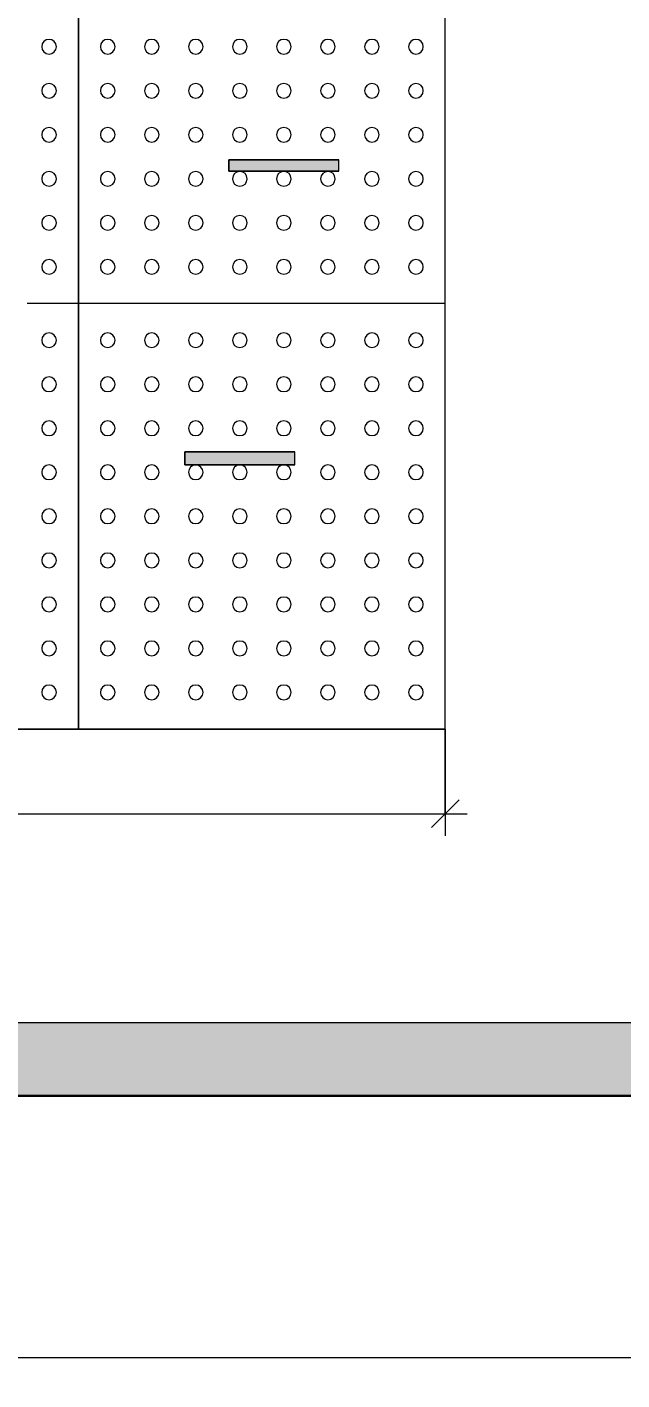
# Model space of a CAD drawing. Header units: millimetres. Extents: x 855 to 103073, y -1987 to 27400.
# Drawn here: x 73934 to 74745, y -387 to 1457 of the extents above; entities that cross this region are included whole.
import ezdxf

# ---------------------------------------------------------------- set-up
doc = ezdxf.new("R2010")
doc.units = ezdxf.units.MM
for name, color, linetype, lineweight in [('A-ANNO-DIMS', 7, 'Continuous', 9), ('A-ANNO-DIMS-25', 7, 'Continuous', 9), ('A-FLOR', 7, 'Continuous', 9), ('A-GENM', 7, 'Continuous', 9)]:
    doc.layers.add(name, color=color, linetype=linetype, lineweight=lineweight)
for name, color, linetype, lineweight, true_color in [('A-FLOR-FNSH-2', 7, 'Continuous', 30, 0x3c3c3c), ('I-FURN-3', 7, 'Continuous', 9, 0xacacac), ('I-FURN-7', 7, 'Continuous', 9, 0x9e9e9e), ('I-FURN-9', 7, 'Continuous', 9, 0xc0c0c0)]:
    doc.layers.add(name, color=color, linetype=linetype, lineweight=lineweight, true_color=true_color)
doc.layers.add('I-FURN-4', color=7, linetype='Continuous', lineweight=9, true_color=0x7f7f7f, transparency=0.7)
doc.styles.add('ISOCPEUR_1', font='isocpeur.ttf', dxfattribs={"width": 0.9, "height": 62.5})
doc.styles.add('ISOCPEUR_2', font='isocpeur.ttf', dxfattribs={"width": 0.9, "height": 50})
doc.dimstyles.new('ISO-2_0_0_9К_Средний_округл2', dxfattribs={"dimscale": 304.8, "dimtxt": 49.799059, "dimasz": 0.123031, "dimexe": 0.098425, "dimexo": 0, "dimgap": 0, "dimtad": 1, "dimdec": 0, "dimrnd": 10, "dimzin": 0, "dimdsep": 46, "dimtxsty": 'ISOCPEUR_2', "dimblk1": 'OBLIQUE', "dimblk2": 'OBLIQUE', "dimsah": 1, "dimcen": 0.09, "dimdle": 0.098425, "dimazin": 0, "dimtfac": 1, "dimtdec": 4, "dimtix": 1, "dimtmove": 0, "dimatfit": 3, "dimfxl": 1, "dimtvp": 1, "dimtolj": 1, "dimtzin": 0, "dimarcsym": 2})
doc.dimstyles.new('ISO-2_5_0_9К_БОЛЬШОЙ', dxfattribs={"dimscale": 304.8, "dimtxt": 62.248823, "dimasz": 0.123031, "dimexe": 0.098425, "dimexo": 0.246063, "dimgap": 0, "dimtad": 1, "dimdec": 0, "dimrnd": 10, "dimzin": 0, "dimdsep": 46, "dimtxsty": 'ISOCPEUR_1', "dimblk1": 'OBLIQUE', "dimblk2": 'OBLIQUE', "dimsah": 1, "dimcen": 0.09, "dimdle": 0.098425, "dimazin": 0, "dimtfac": 1, "dimtdec": 4, "dimtix": 1, "dimtmove": 0, "dimatfit": 3, "dimfxl": 1, "dimtvp": 1, "dimtolj": 1, "dimtzin": 0, "dimarcsym": 2})

# ---------------------------------------------------------------- blocks, each defined once
blk = doc.blocks.new('Плинтус - Плинтус керамогранит бежевый-32865246-Развертка 1_02-5')
at = {"layer": 'A-GENM'}
blk.add_hatch(color=256, dxfattribs=at).paths.add_polyline_path([(-12825, 0), (-7660, 0), (-7660, 100), (-12825, 100)])
blk.add_line((-12825, 100), (-7660, 100), dxfattribs=at)
blk = doc.blocks.new('Бизиборд лего - бизиборд 1_21б-32328682-Развертка 1_02-5')
at = {"layer": 'I-FURN-4'}
h = blk.add_hatch(color=256, dxfattribs=at)
h.paths.add_polyline_path([(-9087.6, 860.2), (-8947.5, 860.2), (-8947.5, 877.8), (-9097.5, 877.8), (-9097.5, 860.2), (-9089.6, 860.2)])
h.paths.add_polyline_path([(-8969.6, 1260.4), (-8887.5, 1260.4), (-8887.5, 1275.9), (-9037.5, 1275.9), (-9037.5, 1260.4), (-9001.9, 1260.4)])
at = {"layer": 'I-FURN-3'}
for p, q in [((-8742.5, 500), (-8742.5, 2240)), ((-8887.5, 1275.9), (-9037.5, 1275.9)), ((-9037.5, 1275.9), (-9037.5, 1260.4)), ((-8887.5, 1260.4), (-8887.5, 1275.9)), ((-9037.5, 1260.4), (-8887.5, 1260.4)), ((-9273.8, 1080), (-9312.5, 1080)), ((-9272.8, 1080), (-9273.7, 1080)), ((-9212.5, 1080), (-9272.5, 1080)), ((-8772.8, 1080), (-9212.2, 1080)), ((-8742.5, 1080), (-8772.5, 1080)), ((-8947.5, 877.8), (-9097.5, 877.8)), ((-9097.5, 877.8), (-9097.5, 860.2)), ((-8947.5, 860.2), (-8947.5, 877.8)), ((-9097.5, 860.2), (-8947.5, 860.2)), ((-9742.5, 500), (-9242.5, 500)), ((-9242.5, 500), (-8742.5, 500))]:
    blk.add_line(p, q, dxfattribs=at)
for centre, start, end in [((-9282.5, 1430), 0, 180), ((-9202.5, 1430), 0, 180), ((-9142.5, 1430), 360, 180), ((-9082.5, 1430), 0, 180), ((-9022.5, 1430), 0, 180), ((-8962.5, 1430), 0, 180), ((-8902.5, 1430), 0, 180), ((-8842.5, 1430), 0, 180), ((-8782.5, 1430), 0, 180), ((-9282.5, 1430), 180, 0), ((-9202.5, 1430), 180, 0), ((-9142.5, 1430), 180, 0), ((-9082.5, 1430), 180, 0), ((-9022.5, 1430), 180, 0), ((-8962.5, 1430), 180, 0), ((-8902.5, 1430), 180, 0), ((-8842.5, 1430), 180, 0), ((-8782.5, 1430), 180, 359.8565), ((-9282.5, 1370), 0, 180), ((-9282.5, 1370), 180, 0), ((-9202.5, 1370), 0, 180), ((-9202.5, 1370), 180, 0), ((-9142.5, 1370), 360, 180), ((-9142.5, 1370), 180, 0), ((-9082.5, 1370), 0, 180), ((-9082.5, 1370), 180, 0), ((-9022.5, 1370), 0, 180), ((-9022.5, 1370), 180, 0), ((-8962.5, 1370), 0, 180), ((-8962.5, 1370), 180, 0), ((-8902.5, 1370), 0, 180), ((-8902.5, 1370), 180, 0), ((-8842.5, 1370), 0, 180), ((-8842.5, 1370), 180, 0), ((-8782.5, 1370), 0, 180), ((-8782.5, 1370), 180, 0), ((-9282.5, 1310), 0, 180), ((-9282.5, 1310), 180, 0), ((-9202.5, 1310), 0, 180), ((-9202.5, 1310), 180, 0), ((-9142.5, 1310), 360, 180), ((-9142.5, 1310), 180, 0), ((-9082.5, 1310), 0, 180), ((-9082.5, 1310), 180, 0), ((-9022.5, 1310), 0, 180), ((-9022.5, 1310), 180, 0), ((-8962.5, 1310), 0, 180), ((-8962.5, 1310), 180, 0), ((-8902.5, 1310), 0, 180), ((-8902.5, 1310), 180, 0), ((-8842.5, 1310), 0, 180), ((-8842.5, 1310), 180, 0), ((-8782.5, 1310), 0, 180), ((-8782.5, 1310), 180, 0), ((-9282.5, 1250), 0, 180), ((-9202.5, 1250), 0, 180), ((-9142.5, 1250), 360, 180), ((-9082.5, 1250), 0, 180), ((-9022.5, 1250), 0, 180), ((-8962.5, 1250), 0, 180), ((-8902.5, 1250), 0, 180), ((-8842.5, 1250), 0, 180), ((-8782.5, 1250), 0, 180), ((-9282.5, 1250), 180, 0), ((-9202.5, 1250), 180, 0), ((-9142.5, 1250), 180, 0), ((-9082.5, 1250), 180, 0), ((-9022.5, 1250), 180, 0), ((-8962.5, 1250), 180, 0), ((-8902.5, 1250), 180, 0), ((-8842.5, 1250), 180, 0), ((-8782.5, 1250), 180, 0), ((-9282.5, 1190), 0, 180), ((-9202.5, 1190), 0, 180), ((-9142.5, 1190), 0, 180), ((-9082.5, 1190), 0, 180), ((-9022.5, 1190), 0, 180), ((-8962.5, 1190), 0, 180), ((-8902.5, 1190), 0, 180), ((-8842.5, 1190), 0, 180), ((-8782.5, 1190), 0, 180), ((-9282.5, 1190), 180, 0), ((-9202.5, 1190), 180, 0), ((-9142.5, 1190), 180, 0), ((-9082.5, 1190), 180, 0), ((-9022.5, 1190), 180, 0), ((-8962.5, 1190), 180, 0), ((-8902.5, 1190), 180, 0), ((-8842.5, 1190), 180, 0), ((-8782.5, 1190), 180, 0), ((-9282.5, 1130), 0, 180), ((-9282.5, 1130), 180, 0), ((-9202.5, 1130), 0, 180), ((-9202.5, 1130), 180, 0), ((-9142.5, 1130), 0, 180), ((-9142.5, 1130), 180, 0), ((-9082.5, 1130), 0, 180), ((-9082.5, 1130), 180, 0), ((-9022.5, 1130), 0, 180), ((-9022.5, 1130), 180, 0), ((-8962.5, 1130), 0, 180), ((-8962.5, 1130), 180, 0), ((-8902.5, 1130), 0, 180), ((-8902.5, 1130), 180, 0), ((-8842.5, 1130), 0, 180), ((-8842.5, 1130), 180, 0), ((-8782.5, 1130), 0, 180), ((-8782.5, 1130), 180, 0), ((-9282.5, 1030), 0, 180), ((-9202.5, 1030), 0, 180), ((-9142.5, 1030), 0, 180), ((-9082.5, 1030), 0, 180), ((-9022.5, 1030), 0, 180), ((-8962.5, 1030), 0, 180), ((-8902.5, 1030), 0, 180), ((-8842.5, 1030), 0, 180), ((-8782.5, 1030), 0, 180), ((-9282.5, 1030), 180, 0), ((-9202.5, 1030), 180, 0), ((-9142.5, 1030), 180, 0), ((-9082.5, 1030), 180, 0), ((-9022.5, 1030), 180, 0), ((-8962.5, 1030), 180, 0), ((-8902.5, 1030), 180, 0), ((-8842.5, 1030), 180, 0), ((-8782.5, 1030), 180, 0), ((-9282.5, 970), 0, 180), ((-9202.5, 970), 0, 180), ((-9142.5, 970), 0, 180), ((-9082.5, 970), 0, 180), ((-9022.5, 970), 0, 180), ((-8962.5, 970), 0, 180), ((-8902.5, 970), 0, 180), ((-8842.5, 970), 0, 180), ((-8782.5, 970), 0, 180), ((-9282.5, 970), 180, 0), ((-9202.5, 970), 180, 0), ((-9142.5, 970), 180, 0), ((-9082.5, 970), 180, 0), ((-9022.5, 970), 180, 0), ((-8962.5, 970), 180, 0), ((-8902.5, 970), 180, 0), ((-8842.5, 970), 180, 0), ((-8782.5, 970), 180, 0), ((-9282.5, 910), 0, 180), ((-9282.5, 910), 180, 0), ((-9202.5, 910), 0, 180), ((-9202.5, 910), 180, 0), ((-9142.5, 910), 0, 180), ((-9142.5, 910), 180, 0), ((-9082.5, 910), 0, 180), ((-9082.5, 910), 180, 0), ((-9022.5, 910), 0, 180), ((-9022.5, 910), 180, 0), ((-8962.5, 910), 0, 180), ((-8962.5, 910), 180, 0), ((-8902.5, 910), 0, 180), ((-8902.5, 910), 180, 0), ((-8842.5, 910), 0, 180), ((-8842.5, 910), 180, 0), ((-8782.5, 910), 0, 180), ((-8782.5, 910), 180, 0), ((-9282.5, 850), 0, 180), ((-9282.5, 850), 180, 0), ((-9202.5, 850), 0, 180), ((-9202.5, 850), 180, 0), ((-9142.5, 850), 0, 180), ((-9142.5, 850), 180, 0), ((-9082.5, 850), 0, 180), ((-9082.5, 850), 180, 0), ((-9022.5, 850), 0, 180), ((-9022.5, 850), 180, 0), ((-8962.5, 850), 0, 180), ((-8962.5, 850), 180, 0), ((-8902.5, 850), 0, 180), ((-8902.5, 850), 180, 0), ((-8842.5, 850), 0, 180), ((-8842.5, 850), 180, 0), ((-8782.5, 850), 0, 180), ((-8782.5, 850), 180, 0), ((-9282.5, 790), 0, 180), ((-9202.5, 790), 0, 180), ((-9142.5, 790), 0, 180), ((-9082.5, 790), 0, 180), ((-9022.5, 790), 0, 180), ((-8962.5, 790), 0, 180), ((-8902.5, 790), 0, 180), ((-8842.5, 790), 0, 180), ((-8782.5, 790), 0, 180), ((-9282.5, 790), 180, 0), ((-9202.5, 790), 180, 0), ((-9142.5, 790), 180, 0), ((-9082.5, 790), 180, 0), ((-9022.5, 790), 180, 0), ((-8962.5, 790), 180, 0), ((-8902.5, 790), 180, 0), ((-8842.5, 790), 180, 0), ((-8782.5, 790), 180, 0), ((-9282.5, 730), 0, 180), ((-9202.5, 730), 0, 180), ((-9142.5, 730), 0, 180), ((-9082.5, 730), 0, 180), ((-9022.5, 730), 0, 180), ((-8962.5, 730), 0, 180), ((-8902.5, 730), 0, 180), ((-8842.5, 730), 0, 180), ((-8782.5, 730), 0, 180), ((-9282.5, 730), 180, 0), ((-9202.5, 730), 180, 0), ((-9142.5, 730), 180, 0), ((-9082.5, 730), 180, 0), ((-9022.5, 730), 180, 0), ((-8962.5, 730), 180, 0), ((-8902.5, 730), 180, 0), ((-8842.5, 730), 180, 0), ((-8782.5, 730), 180, 0), ((-9282.5, 670), 0, 180), ((-9282.5, 670), 180, 0), ((-9202.5, 670), 360, 180), ((-9202.5, 670), 180, 0), ((-9142.5, 670), 0, 180), ((-9142.5, 670), 180, 0), ((-9082.5, 670), 0, 180), ((-9082.5, 670), 180, 0), ((-9022.5, 670), 0, 180), ((-9022.5, 670), 180, 0), ((-8962.5, 670), 0, 180), ((-8962.5, 670), 180, 0), ((-8902.5, 670), 0, 180), ((-8902.5, 670), 180, 0), ((-8842.5, 670), 0, 180), ((-8842.5, 670), 180, 0), ((-8782.5, 670), 0, 180), ((-8782.5, 670), 180, 0), ((-9282.5, 610), 0, 180), ((-9282.5, 610), 180, 0), ((-9202.5, 610), 360, 180), ((-9202.5, 610), 180, 0), ((-9142.5, 610), 0, 180), ((-9142.5, 610), 180, 0), ((-9082.5, 610), 0, 180), ((-9082.5, 610), 180, 0), ((-9022.5, 610), 0, 180), ((-9022.5, 610), 180, 0), ((-8962.5, 610), 0, 180), ((-8962.5, 610), 180, 0), ((-8902.5, 610), 0, 180), ((-8902.5, 610), 180, 0), ((-8842.5, 610), 0, 180), ((-8842.5, 610), 180, 0), ((-8782.5, 610), 0, 180), ((-8782.5, 610), 180, 0), ((-9282.5, 550), 0, 180), ((-9202.5, 550), 0, 180), ((-9142.5, 550), 360, 180), ((-9082.5, 550), 360, 180), ((-9022.5, 550), 360, 180), ((-8962.5, 550), 0, 180), ((-8902.5, 550), 0, 180), ((-8842.5, 550), 0, 180), ((-8782.5, 550), 360, 180), ((-9282.5, 550), 180, 0), ((-9202.5, 550), 180, 0), ((-9142.5, 550), 180, 360), ((-9082.5, 550), 180, 360), ((-9022.5, 550), 180, 360), ((-8962.5, 550), 180, 0), ((-8902.5, 550), 180, 0), ((-8842.5, 550), 180, 0), ((-8782.5, 550), 180, 360)]:
    blk.add_arc(centre, 10, start, end, dxfattribs=at)
at = {"layer": 'I-FURN-7'}
for p, q in [((-9242.5, 2240), (-9242.5, 500)), ((-9242.5, 500), (-9242.5, 2240))]:
    blk.add_line(p, q, dxfattribs=at)
blk.add_arc((-8782.5, 1430), 10, 359.8565, 0, dxfattribs=at)
at = {"layer": 'I-FURN-9'}
for p, q in [((-9242.5, 500), (-9242.5, 2240)), ((-9242.5, 500), (-9242.5, 2240)), ((-8742.5, 500), (-8742.5, 2240)), ((-9037.5, 1275.9), (-8887.5, 1275.9)), ((-9037.5, 1260.4), (-9037.5, 1275.9)), ((-8887.5, 1260.4), (-8887.5, 1275.9)), ((-8887.5, 1260.4), (-9037.5, 1260.4)), ((-9097.5, 877.8), (-8947.5, 877.8)), ((-9097.5, 860.2), (-9097.5, 877.8)), ((-8947.5, 860.2), (-8947.5, 877.8)), ((-8947.5, 860.2), (-9097.5, 860.2)), ((-9242.5, 500), (-9742.5, 500)), ((-8742.5, 500), (-9242.5, 500))]:
    blk.add_line(p, q, dxfattribs=at)
for centre, start, end in [((-9282.5, 1430), 0, 180), ((-9202.5, 1430), 0, 180), ((-9142.5, 1430), 0, 180), ((-9082.5, 1430), 0, 180), ((-9022.5, 1430), 0, 180), ((-8962.5, 1430), 0, 180), ((-8902.5, 1430), 0, 180), ((-8842.5, 1430), 0, 180), ((-8782.5, 1430), 0, 180), ((-9282.5, 1430), 180, 0), ((-9202.5, 1430), 180, 0), ((-9142.5, 1430), 180, 0), ((-9082.5, 1430), 180, 0), ((-9022.5, 1430), 180, 0), ((-8962.5, 1430), 180, 0), ((-8902.5, 1430), 180, 0), ((-8842.5, 1430), 180, 0), ((-8782.5, 1430), 180, 0), ((-9282.5, 1370), 0, 180), ((-9282.5, 1370), 180, 0), ((-9202.5, 1370), 0, 180), ((-9202.5, 1370), 180, 0), ((-9142.5, 1370), 0, 180), ((-9142.5, 1370), 180, 0), ((-9082.5, 1370), 0, 180), ((-9082.5, 1370), 180, 0), ((-9022.5, 1370), 0, 180), ((-9022.5, 1370), 180, 0), ((-8962.5, 1370), 0, 180), ((-8962.5, 1370), 180, 0), ((-8902.5, 1370), 0, 180), ((-8902.5, 1370), 180, 0), ((-8842.5, 1370), 0, 180), ((-8842.5, 1370), 180, 0), ((-8782.5, 1370), 0, 180), ((-8782.5, 1370), 180, 0), ((-9282.5, 1310), 0, 180), ((-9282.5, 1310), 180, 0), ((-9202.5, 1310), 0, 180), ((-9202.5, 1310), 180, 0), ((-9142.5, 1310), 0, 180), ((-9142.5, 1310), 180, 0), ((-9082.5, 1310), 0, 180), ((-9082.5, 1310), 180, 0), ((-9022.5, 1310), 0, 180), ((-9022.5, 1310), 180, 0), ((-8962.5, 1310), 0, 180), ((-8962.5, 1310), 180, 0), ((-8902.5, 1310), 0, 180), ((-8902.5, 1310), 180, 0), ((-8842.5, 1310), 0, 180), ((-8842.5, 1310), 180, 0), ((-8782.5, 1310), 0, 180), ((-8782.5, 1310), 180, 0), ((-9282.5, 1250), 0, 180), ((-9202.5, 1250), 0, 180), ((-9142.5, 1250), 0, 180), ((-9082.5, 1250), 0, 180), ((-9022.5, 1250), 0, 180), ((-8962.5, 1250), 0, 180), ((-8902.5, 1250), 0, 180), ((-8842.5, 1250), 0, 180), ((-8782.5, 1250), 0, 180), ((-9282.5, 1250), 180, 0), ((-9202.5, 1250), 180, 0), ((-9142.5, 1250), 180, 0), ((-9082.5, 1250), 180, 0), ((-9022.5, 1250), 180, 0), ((-8962.5, 1250), 180, 0), ((-8902.5, 1250), 180, 0), ((-8842.5, 1250), 180, 0), ((-8782.5, 1250), 180, 0), ((-9282.5, 1190), 0, 180), ((-9202.5, 1190), 0, 180), ((-9142.5, 1190), 0, 180), ((-9082.5, 1190), 0, 180), ((-9022.5, 1190), 0, 180), ((-8962.5, 1190), 0, 180), ((-8902.5, 1190), 0, 180), ((-8842.5, 1190), 0, 180), ((-8782.5, 1190), 0, 180), ((-9282.5, 1190), 180, 0), ((-9202.5, 1190), 180, 0), ((-9142.5, 1190), 180, 0), ((-9082.5, 1190), 180, 0), ((-9022.5, 1190), 180, 0), ((-8962.5, 1190), 180, 0), ((-8902.5, 1190), 180, 0), ((-8842.5, 1190), 180, 0), ((-8782.5, 1190), 180, 0), ((-9282.5, 1130), 0, 180), ((-9282.5, 1130), 180, 0), ((-9202.5, 1130), 0, 180), ((-9202.5, 1130), 180, 0), ((-9142.5, 1130), 0, 180), ((-9142.5, 1130), 180, 0), ((-9082.5, 1130), 0, 180), ((-9082.5, 1130), 180, 0), ((-9022.5, 1130), 0, 180), ((-9022.5, 1130), 180, 0), ((-8962.5, 1130), 0, 180), ((-8962.5, 1130), 180, 0), ((-8902.5, 1130), 0, 180), ((-8902.5, 1130), 180, 0), ((-8842.5, 1130), 0, 180), ((-8842.5, 1130), 180, 0), ((-8782.5, 1130), 0, 180), ((-8782.5, 1130), 180, 0), ((-9282.5, 1030), 0, 180), ((-9202.5, 1030), 0, 180), ((-9142.5, 1030), 0, 180), ((-9082.5, 1030), 0, 180), ((-9022.5, 1030), 0, 180), ((-8962.5, 1030), 0, 180), ((-8902.5, 1030), 0, 180), ((-8842.5, 1030), 0, 180), ((-8782.5, 1030), 0, 180), ((-9282.5, 1030), 180, 0), ((-9202.5, 1030), 180, 0), ((-9142.5, 1030), 180, 0), ((-9082.5, 1030), 180, 0), ((-9022.5, 1030), 180, 0), ((-8962.5, 1030), 180, 0), ((-8902.5, 1030), 180, 0), ((-8842.5, 1030), 180, 0), ((-8782.5, 1030), 180, 0), ((-9282.5, 970), 0, 180), ((-9202.5, 970), 0, 180), ((-9142.5, 970), 0, 180), ((-9082.5, 970), 0, 180), ((-9022.5, 970), 0, 180), ((-8962.5, 970), 0, 180), ((-8902.5, 970), 0, 180), ((-8842.5, 970), 0, 180), ((-8782.5, 970), 0, 180), ((-9282.5, 970), 180, 0), ((-9202.5, 970), 180, 0), ((-9142.5, 970), 180, 0), ((-9082.5, 970), 180, 0), ((-9022.5, 970), 180, 0), ((-8962.5, 970), 180, 0), ((-8902.5, 970), 180, 0), ((-8842.5, 970), 180, 0), ((-8782.5, 970), 180, 0), ((-9282.5, 910), 0, 180), ((-9282.5, 910), 180, 0), ((-9202.5, 910), 0, 180), ((-9202.5, 910), 180, 0), ((-9142.5, 910), 0, 180), ((-9142.5, 910), 180, 0), ((-9082.5, 910), 0, 180), ((-9082.5, 910), 180, 0), ((-9022.5, 910), 0, 180), ((-9022.5, 910), 180, 0), ((-8962.5, 910), 0, 180), ((-8962.5, 910), 180, 0), ((-8902.5, 910), 0, 180), ((-8902.5, 910), 180, 0), ((-8842.5, 910), 0, 180), ((-8842.5, 910), 180, 0), ((-8782.5, 910), 0, 180), ((-8782.5, 910), 180, 0), ((-9282.5, 850), 0, 180), ((-9282.5, 850), 180, 0), ((-9202.5, 850), 0, 180), ((-9202.5, 850), 180, 0), ((-9142.5, 850), 0, 180), ((-9142.5, 850), 180, 0), ((-9082.5, 850), 0, 180), ((-9082.5, 850), 180, 0), ((-9022.5, 850), 0, 180), ((-9022.5, 850), 180, 0), ((-8962.5, 850), 0, 180), ((-8962.5, 850), 180, 0), ((-8902.5, 850), 0, 180), ((-8902.5, 850), 180, 0), ((-8842.5, 850), 0, 180), ((-8842.5, 850), 180, 0), ((-8782.5, 850), 0, 180), ((-8782.5, 850), 180, 0), ((-9282.5, 790), 0, 180), ((-9202.5, 790), 0, 180), ((-9142.5, 790), 0, 180), ((-9082.5, 790), 0, 180), ((-9022.5, 790), 0, 180), ((-8962.5, 790), 0, 180), ((-8902.5, 790), 0, 180), ((-8842.5, 790), 0, 180), ((-8782.5, 790), 0, 180), ((-9282.5, 790), 180, 0), ((-9202.5, 790), 180, 0), ((-9142.5, 790), 180, 0), ((-9082.5, 790), 180, 0), ((-9022.5, 790), 180, 0), ((-8962.5, 790), 180, 0), ((-8902.5, 790), 180, 0), ((-8842.5, 790), 180, 0), ((-8782.5, 790), 180, 0), ((-9282.5, 730), 0, 180), ((-9202.5, 730), 0, 180), ((-9142.5, 730), 0, 180), ((-9082.5, 730), 0, 180), ((-9022.5, 730), 0, 180), ((-8962.5, 730), 0, 180), ((-8902.5, 730), 0, 180), ((-8842.5, 730), 0, 180), ((-8782.5, 730), 0, 180), ((-9282.5, 730), 180, 0), ((-9202.5, 730), 180, 0), ((-9142.5, 730), 180, 0), ((-9082.5, 730), 180, 0), ((-9022.5, 730), 180, 0), ((-8962.5, 730), 180, 0), ((-8902.5, 730), 180, 0), ((-8842.5, 730), 180, 0), ((-8782.5, 730), 180, 0), ((-9282.5, 670), 0, 180), ((-9282.5, 670), 180, 0), ((-9202.5, 670), 0, 180), ((-9202.5, 670), 180, 0), ((-9142.5, 670), 0, 180), ((-9142.5, 670), 180, 0), ((-9082.5, 670), 0, 180), ((-9082.5, 670), 180, 0), ((-9022.5, 670), 0, 180), ((-9022.5, 670), 180, 0), ((-8962.5, 670), 0, 180), ((-8962.5, 670), 180, 0), ((-8902.5, 670), 0, 180), ((-8902.5, 670), 180, 0), ((-8842.5, 670), 0, 180), ((-8842.5, 670), 180, 0), ((-8782.5, 670), 0, 180), ((-8782.5, 670), 180, 0), ((-9282.5, 610), 0, 180), ((-9282.5, 610), 180, 0), ((-9202.5, 610), 0, 180), ((-9202.5, 610), 180, 0), ((-9142.5, 610), 0, 180), ((-9142.5, 610), 180, 0), ((-9082.5, 610), 0, 180), ((-9082.5, 610), 180, 0), ((-9022.5, 610), 0, 180), ((-9022.5, 610), 180, 0), ((-8962.5, 610), 0, 180), ((-8962.5, 610), 180, 0), ((-8902.5, 610), 0, 180), ((-8902.5, 610), 180, 0), ((-8842.5, 610), 0, 180), ((-8842.5, 610), 180, 0), ((-8782.5, 610), 0, 180), ((-8782.5, 610), 180, 0), ((-9282.5, 550), 0, 180), ((-9202.5, 550), 0, 180), ((-9142.5, 550), 360, 180), ((-9082.5, 550), 0, 180), ((-9022.5, 550), 0, 180), ((-8962.5, 550), 0, 180), ((-8902.5, 550), 0, 180), ((-8842.5, 550), 0, 180), ((-8782.5, 550), 0, 180), ((-9282.5, 550), 180, 0), ((-9202.5, 550), 180, 0), ((-9142.5, 550), 180, 0), ((-9082.5, 550), 180, 0), ((-9022.5, 550), 180, 0), ((-8962.5, 550), 180, 0), ((-8902.5, 550), 180, 0), ((-8842.5, 550), 180, 0), ((-8782.5, 550), 180, 0)]:
    blk.add_arc(centre, 10, start, end, dxfattribs=at)
blk = doc.blocks.new('DIMBLOCK75-Развертка 1_02-5')
at = {"layer": 'A-ANNO-DIMS-25'}
for p, q in [((70421.4, -75), (70421.4, -387.1)), ((70421.4, -357.1), (70421.4, -75.1)), ((75586.4, -75), (75586.4, -387.1)), ((75586.4, -357.1), (75586.4, -75.1)), ((75586.4, -357.1), (70421.4, -357.1))]:
    blk.add_line(p, q, dxfattribs=at)
at = {"layer": 'A-ANNO-DIMS-25', "lineweight": 20}
for p, q in [((70421.4, -357.1), (70440.2, -338.3)), ((75586.4, -357.1), (75605.2, -338.3)), ((70421.4, -357.1), (70402.7, -375.8)), ((75586.4, -357.1), (75567.7, -375.8))]:
    blk.add_line(p, q, dxfattribs=at)
at = {"layer": 'A-ANNO-DIMS-25', "color": 0, "insert": (72930.3, -275.4), "char_height": 62.5, "width": 176.691, "attachment_point": 1, "line_spacing_factor": 1.149209, "style": 'ISOCPEUR_1'}
blk.add_mtext('5170', dxfattribs=at)
blk = doc.blocks.new('_Oblique')
at = {"color": 0, "linetype": 'ByBlock', "lineweight": -2}
blk.add_line((-0.5, -0.5), (0.5, 0.5), dxfattribs=at)
blk = doc.blocks.new('DIMBLOCK102-Развертка 1_02-5')
at = {"layer": 'A-ANNO-DIMS-25'}
for p, q in [((71503.9, 500), (71503.9, 354.6)), ((71503.9, 384.6), (71503.9, 500)), ((74503.9, 500), (74503.9, 354.6)), ((74503.9, 384.6), (74503.9, 500)), ((71473.9, 384.6), (74533.9, 384.6))]:
    blk.add_line(p, q, dxfattribs=at)
at = {"layer": 'A-ANNO-DIMS-25', "lineweight": 20}
for p, q in [((71503.9, 384.6), (71522.7, 403.4)), ((74503.9, 384.6), (74522.7, 403.4)), ((71503.9, 384.6), (71485.2, 365.9)), ((74503.9, 384.6), (74485.2, 365.9))]:
    blk.add_line(p, q, dxfattribs=at)
at = {"layer": 'A-ANNO-DIMS-25', "color": 0, "insert": (72940.7, 449.9), "char_height": 50, "width": 151.696, "attachment_point": 1, "line_spacing_factor": 1.149209, "style": 'ISOCPEUR_2'}
blk.add_mtext('3000', dxfattribs=at)

msp = doc.modelspace()

# ---------------------------------------------------------------- linework, layer by layer
at = {"layer": 'A-FLOR'}
msp.add_line((83136.4, -0.1), (63255.9, -0.1), dxfattribs=at)
at = {"layer": 'A-FLOR-FNSH-2'}
msp.add_line((82701.4, 0), (63255.9, 0), dxfattribs=at)

# ---------------------------------------------------------------- block references
at = {"layer": 'A-GENM'}
msp.add_blockref('Плинтус - Плинтус керамогранит бежевый-32865246-Развертка 1_02-5', (83246.4, 0), dxfattribs=at)
at = {"layer": 'I-FURN-3'}
msp.add_blockref('Бизиборд лего - бизиборд 1_21б-32328682-Развертка 1_02-5', (83246.4, 0), dxfattribs=at)

# ---------------------------------------------------------------- dimensions: what is measured, and where the dimension line sits
at = {"layer": 'A-ANNO-DIMS'}
for base, p1, p2, dimstyle, override, picture, middle in [((74503.9, 384.6), (71503.9, 500), (74503.9, 500), 'ISO-2_0_0_9К_Средний_округл2', {"dimpost": '<>', "dimfxl": 3000}, 'DIMBLOCK102-Развертка 1_02-5', (73003.9, 409.6)), ((70421.4, -357.1), (75586.4, 0), (70421.4, 0), 'ISO-2_5_0_9К_БОЛЬШОЙ', {"dimpost": '<>', "dimfxl": 5165}, 'DIMBLOCK75-Развертка 1_02-5', (73003.9, -325.8))]:
    dim = msp.add_linear_dim(base=base, p1=p1, p2=p2, dimstyle=dimstyle, override=override, dxfattribs=at)
    dim.commit()
    dim.dimension.update_dxf_attribs({"geometry": picture, "text_midpoint": middle})

doc.saveas('drawing.dxf')
